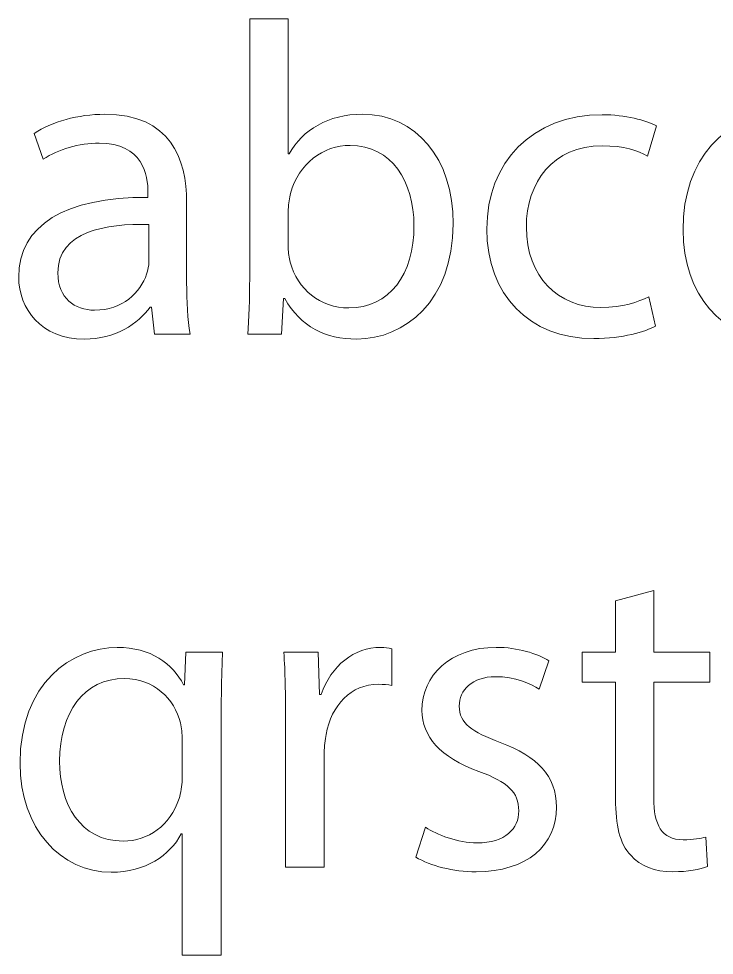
# Model space of a CAD drawing. Header units: millimetres. Extents: x 0 to 114, y 1 to 130.
# Drawn here: x 1.68 to 24.91, y 98.31 to 129.58 of the extents above; entities that cross this region are included whole.
import ezdxf

# ---------------------------------------------------------------- set-up
doc = ezdxf.new("R2010")
doc.units = ezdxf.units.MM
doc.header["$MEASUREMENT"] = 0
doc.layers.add('Layer 1', color=7, linetype='Continuous')

msp = doc.modelspace()

# ---------------------------------------------------------------- linework, layer by layer
at = {"layer": 'Layer 1', "lineweight": 0}
for points, knots in [([(9.33, 119.048), (9.36, 119.538), (9.39, 120.265), (9.39, 120.903), (9.39, 120.903), (9.39, 129.582), (9.39, 129.582), (9.39, 129.582), (10.68, 129.582), (10.68, 129.582), (10.68, 129.582), (10.68, 125.072), (10.68, 125.072), (10.68, 125.072), (10.71, 125.072), (10.71, 125.072), (11.17, 125.873), (12.001, 126.392), (13.158, 126.392), (14.939, 126.392), (16.2, 124.909), (16.185, 122.728), (16.185, 120.161), (14.568, 118.885), (12.965, 118.885), (11.927, 118.885), (11.096, 119.286), (10.562, 120.235), (10.562, 120.235), (10.517, 120.235), (10.517, 120.235), (10.517, 120.235), (10.458, 119.048), (10.458, 119.048), (10.458, 119.048), (9.33, 119.048), (9.33, 119.048)], [0, 0, 0, 0, 1, 1, 1, 2, 2, 2, 3, 3, 3, 4, 4, 4, 5, 5, 5, 6, 6, 6, 7, 7, 7, 8, 8, 8, 9, 9, 9, 10, 10, 10, 11, 11, 11, 12, 12, 12, 12]), ([(30.59, 129.582), (30.59, 129.582), (30.59, 120.903), (30.59, 120.903), (30.59, 120.265), (30.605, 119.538), (30.649, 119.048), (30.649, 119.048), (29.477, 119.048), (29.477, 119.048), (29.477, 119.048), (29.418, 120.294), (29.418, 120.294), (29.418, 120.294), (29.388, 120.294), (29.388, 120.294), (28.988, 119.493), (28.112, 118.885), (26.94, 118.885), (25.204, 118.885), (23.869, 120.354), (23.869, 122.535), (23.854, 124.924), (25.338, 126.392), (27.089, 126.392), (28.186, 126.392), (28.928, 125.873), (29.255, 125.294), (29.255, 125.294), (29.284, 125.294), (29.284, 125.294), (29.284, 125.294), (29.284, 129.582), (29.284, 129.582), (29.284, 129.582), (30.59, 129.582), (30.59, 129.582)], [0, 0, 0, 0, 1, 1, 1, 2, 2, 2, 3, 3, 3, 4, 4, 4, 5, 5, 5, 6, 6, 6, 7, 7, 7, 8, 8, 8, 9, 9, 9, 10, 10, 10, 11, 11, 11, 12, 12, 12, 12]), ([(6.215, 119.048), (6.215, 119.048), (6.112, 119.953), (6.112, 119.953), (6.112, 119.953), (6.067, 119.953), (6.067, 119.953), (5.666, 119.389), (4.895, 118.885), (3.871, 118.885), (2.417, 118.885), (1.675, 119.909), (1.675, 120.947), (1.675, 122.683), (3.218, 123.633), (5.993, 123.618), (5.993, 123.618), (5.993, 123.766), (5.993, 123.766), (5.993, 124.36), (5.83, 125.428), (4.361, 125.428), (3.693, 125.428), (2.996, 125.22), (2.491, 124.894), (2.491, 124.894), (2.195, 125.754), (2.195, 125.754), (2.788, 126.14), (3.649, 126.392), (4.554, 126.392), (6.749, 126.392), (7.284, 124.894), (7.284, 123.455), (7.284, 123.455), (7.284, 120.769), (7.284, 120.769), (7.284, 120.146), (7.313, 119.538), (7.402, 119.048), (7.402, 119.048), (6.215, 119.048), (6.215, 119.048)], [0, 0, 0, 0, 1, 1, 1, 2, 2, 2, 3, 3, 3, 4, 4, 4, 5, 5, 5, 6, 6, 6, 7, 7, 7, 8, 8, 8, 9, 9, 9, 10, 10, 10, 11, 11, 11, 12, 12, 12, 13, 13, 13, 14, 14, 14, 14]), ([(22.95, 119.315), (22.608, 119.137), (21.852, 118.9), (20.887, 118.9), (18.721, 118.9), (17.312, 120.369), (17.312, 122.564), (17.312, 124.775), (18.825, 126.378), (21.169, 126.378), (21.941, 126.378), (22.623, 126.185), (22.979, 126.007), (22.979, 126.007), (22.683, 124.998), (22.683, 124.998), (22.371, 125.176), (21.881, 125.339), (21.169, 125.339), (19.522, 125.339), (18.632, 124.122), (18.632, 122.624), (18.632, 120.962), (19.7, 119.938), (21.125, 119.938), (21.866, 119.938), (22.356, 120.131), (22.727, 120.294), (22.727, 120.294), (22.95, 119.315), (22.95, 119.315)], [0, 0, 0, 0, 1, 1, 1, 2, 2, 2, 3, 3, 3, 4, 4, 4, 5, 5, 5, 6, 6, 6, 7, 7, 7, 8, 8, 8, 9, 9, 9, 10, 10, 10, 10]), ([(10.68, 121.927), (10.68, 121.763), (10.71, 121.6), (10.74, 121.452), (10.992, 120.547), (11.749, 119.924), (12.698, 119.924), (14.063, 119.924), (14.879, 121.036), (14.879, 122.683), (14.879, 124.122), (14.137, 125.354), (12.743, 125.354), (11.853, 125.354), (11.022, 124.746), (10.755, 123.751), (10.725, 123.603), (10.68, 123.425), (10.68, 123.217), (10.68, 123.217), (10.68, 121.927), (10.68, 121.927)], [0, 0, 0, 0, 1, 1, 1, 2, 2, 2, 3, 3, 3, 4, 4, 4, 5, 5, 5, 6, 6, 6, 7, 7, 7, 7]), ([(6.022, 122.713), (4.598, 122.743), (2.981, 122.49), (2.981, 121.096), (2.981, 120.25), (3.545, 119.849), (4.212, 119.849), (5.147, 119.849), (5.741, 120.443), (5.948, 121.051), (5.993, 121.185), (6.022, 121.333), (6.022, 121.467), (6.022, 121.467), (6.022, 122.713), (6.022, 122.713)], [0, 0, 0, 0, 1, 1, 1, 2, 2, 2, 3, 3, 3, 4, 4, 4, 5, 5, 5, 5]), ([(22.89, 110.489), (22.89, 110.489), (22.89, 108.427), (22.89, 108.427), (22.89, 108.427), (24.759, 108.427), (24.759, 108.427), (24.759, 108.427), (24.759, 107.432), (24.759, 107.432), (24.759, 107.432), (22.89, 107.432), (22.89, 107.432), (22.89, 107.432), (22.89, 103.56), (22.89, 103.56), (22.89, 102.67), (23.142, 102.165), (23.869, 102.165), (24.21, 102.165), (24.463, 102.21), (24.626, 102.254), (24.626, 102.254), (24.685, 101.275), (24.685, 101.275), (24.433, 101.171), (24.032, 101.097), (23.528, 101.097), (22.92, 101.097), (22.43, 101.29), (22.118, 101.646), (21.747, 102.032), (21.614, 102.67), (21.614, 103.516), (21.614, 103.516), (21.614, 107.432), (21.614, 107.432), (21.614, 107.432), (20.501, 107.432), (20.501, 107.432), (20.501, 107.432), (20.501, 108.427), (20.501, 108.427), (20.501, 108.427), (21.614, 108.427), (21.614, 108.427), (21.614, 108.427), (21.614, 110.148), (21.614, 110.148), (21.614, 110.148), (22.89, 110.489), (22.89, 110.489)], [0, 0, 0, 0, 1, 1, 1, 2, 2, 2, 3, 3, 3, 4, 4, 4, 5, 5, 5, 6, 6, 6, 7, 7, 7, 8, 8, 8, 9, 9, 9, 10, 10, 10, 11, 11, 11, 12, 12, 12, 13, 13, 13, 14, 14, 14, 15, 15, 15, 16, 16, 16, 17, 17, 17, 17]), ([(7.135, 102.358), (7.135, 102.358), (7.106, 102.358), (7.106, 102.358), (6.72, 101.646), (5.919, 101.082), (4.761, 101.082), (3.085, 101.082), (1.72, 102.536), (1.72, 104.717), (1.72, 107.403), (3.456, 108.59), (4.969, 108.59), (6.082, 108.59), (6.824, 108.041), (7.18, 107.344), (7.18, 107.344), (7.209, 107.344), (7.209, 107.344), (7.209, 107.344), (7.254, 108.427), (7.254, 108.427), (7.254, 108.427), (8.485, 108.427), (8.485, 108.427), (8.456, 107.818), (8.441, 107.195), (8.441, 106.453), (8.441, 106.453), (8.441, 98.308), (8.441, 98.308), (8.441, 98.308), (7.135, 98.308), (7.135, 98.308), (7.135, 98.308), (7.135, 102.358), (7.135, 102.358)], [0, 0, 0, 0, 1, 1, 1, 2, 2, 2, 3, 3, 3, 4, 4, 4, 5, 5, 5, 6, 6, 6, 7, 7, 7, 8, 8, 8, 9, 9, 9, 10, 10, 10, 11, 11, 11, 12, 12, 12, 12]), ([(10.591, 106.186), (10.591, 107.032), (10.576, 107.759), (10.532, 108.427), (10.532, 108.427), (11.674, 108.427), (11.674, 108.427), (11.674, 108.427), (11.719, 107.017), (11.719, 107.017), (11.719, 107.017), (11.778, 107.017), (11.778, 107.017), (12.105, 107.982), (12.891, 108.59), (13.766, 108.59), (13.915, 108.59), (14.019, 108.575), (14.137, 108.545), (14.137, 108.545), (14.137, 107.314), (14.137, 107.314), (14.004, 107.344), (13.87, 107.358), (13.692, 107.358), (12.772, 107.358), (12.12, 106.661), (11.941, 105.682), (11.912, 105.504), (11.882, 105.296), (11.882, 105.073), (11.882, 105.073), (11.882, 101.246), (11.882, 101.246), (11.882, 101.246), (10.591, 101.246), (10.591, 101.246), (10.591, 101.246), (10.591, 106.186), (10.591, 106.186)], [0, 0, 0, 0, 1, 1, 1, 2, 2, 2, 3, 3, 3, 4, 4, 4, 5, 5, 5, 6, 6, 6, 7, 7, 7, 8, 8, 8, 9, 9, 9, 10, 10, 10, 11, 11, 11, 12, 12, 12, 13, 13, 13, 13]), ([(15.264, 102.581), (15.65, 102.329), (16.333, 102.062), (16.985, 102.062), (17.935, 102.062), (18.38, 102.536), (18.38, 103.13), (18.38, 103.753), (18.009, 104.094), (17.045, 104.45), (15.754, 104.91), (15.146, 105.622), (15.146, 106.483), (15.146, 107.64), (16.08, 108.59), (17.623, 108.59), (18.35, 108.59), (18.988, 108.382), (19.389, 108.145), (19.389, 108.145), (19.063, 107.195), (19.063, 107.195), (18.781, 107.373), (18.261, 107.611), (17.594, 107.611), (16.822, 107.611), (16.392, 107.165), (16.392, 106.631), (16.392, 106.038), (16.822, 105.771), (17.757, 105.415), (19.003, 104.94), (19.641, 104.317), (19.641, 103.249), (19.641, 101.987), (18.662, 101.097), (16.956, 101.097), (16.169, 101.097), (15.442, 101.29), (14.938, 101.587), (14.938, 101.587), (15.264, 102.581), (15.264, 102.581)], [0, 0, 0, 0, 1, 1, 1, 2, 2, 2, 3, 3, 3, 4, 4, 4, 5, 5, 5, 6, 6, 6, 7, 7, 7, 8, 8, 8, 9, 9, 9, 10, 10, 10, 11, 11, 11, 12, 12, 12, 13, 13, 13, 14, 14, 14, 14]), ([(7.135, 105.519), (7.135, 105.697), (7.12, 105.904), (7.076, 106.068), (6.883, 106.869), (6.186, 107.551), (5.206, 107.551), (3.856, 107.551), (3.04, 106.409), (3.04, 104.792), (3.04, 103.367), (3.723, 102.121), (5.162, 102.121), (6.008, 102.121), (6.735, 102.64), (7.031, 103.545), (7.091, 103.723), (7.135, 103.976), (7.135, 104.168), (7.135, 104.168), (7.135, 105.519), (7.135, 105.519)], [0, 0, 0, 0, 1, 1, 1, 2, 2, 2, 3, 3, 3, 4, 4, 4, 5, 5, 5, 6, 6, 6, 7, 7, 7, 7])]:
    msp.add_open_spline(points, degree=3, knots=knots, dxfattribs=at)

doc.saveas('drawing.dxf')
